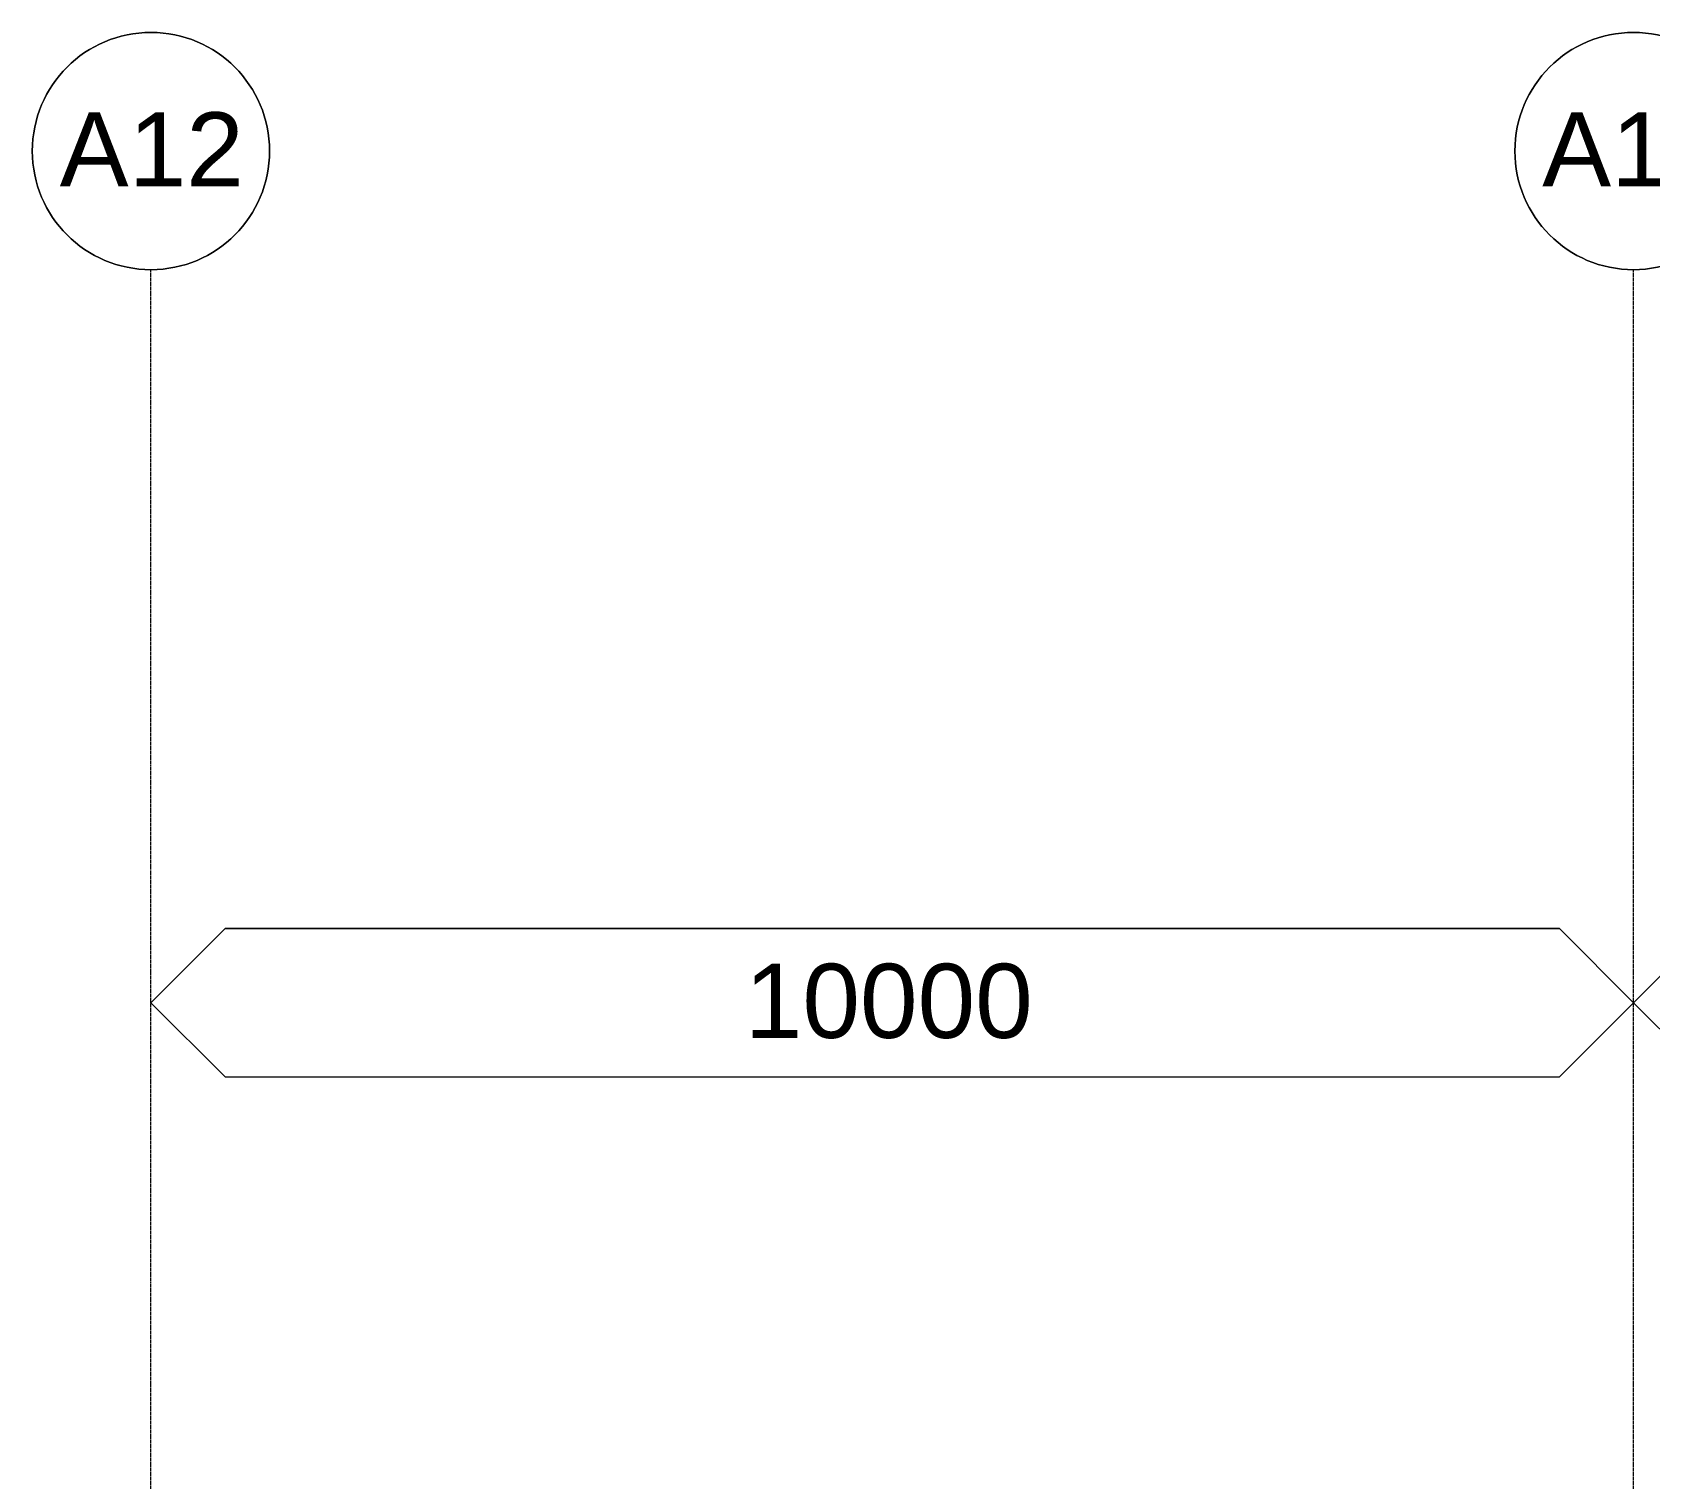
# Model space of a CAD drawing. Header units: millimetres. Extents: x 900982 to 1200730, y -305 to 27743.
# Drawn here: x 909924 to 920833, y 17991 to 27743 of the extents above; entities that cross this region are included whole.
import ezdxf

# ---------------------------------------------------------------- set-up
doc = ezdxf.new("R2010")
doc.units = ezdxf.units.MM
doc.linetypes.add('Grid Line', pattern=[21, 12, -3, 3, -3])
for name, color, linetype, lineweight in [('A-ANNO-NOTE', 131, 'Continuous', 5), ('A-DETL-GENF', 92, 'Continuous', 5), ('S-GRID', 1, 'Continuous', 5), ('S-GRID-IDEN', 1, 'Continuous', 5)]:
    doc.layers.add(name, color=color, linetype=linetype, lineweight=lineweight)
doc.styles.add('Arial', font='arial.ttf', dxfattribs={"height": 500})

# ---------------------------------------------------------------- blocks, each defined once
blk = doc.blocks.new('Dimension - Grids _2D_ - 1-200-1905052-SECTION - GRIDS 2A')
at = {"layer": 'A-DETL-GENF'}
for p, q in [((961224, 21700), (960724, 21200)), ((960724, 21200), (961224, 21700)), ((970224, 21700), (961224, 21700)), ((961224, 21700), (970224, 21700)), ((970724, 21200), (970224, 21700)), ((970724, 21200), (970224, 21700)), ((960724, 21200), (961224, 20700)), ((960724, 21200), (961224, 20700)), ((970224, 20700), (970724, 21200)), ((970724, 21200), (970224, 20700)), ((961224, 20700), (970224, 20700)), ((961224, 20700), (970224, 20700))]:
    blk.add_line(p, q, dxfattribs=at)
blk = doc.blocks.new('Grid - A1-203820-SECTION - GRIDS 2A')
at = {"layer": 'S-GRID-IDEN'}
blk.add_circle((1012324, 26943), 800, dxfattribs=at)
for start, end in [(0, 180), (180, 360)]:
    blk.add_arc((1012324, 26943), 800, start, end, dxfattribs=at)

msp = doc.modelspace()

# ---------------------------------------------------------------- linework, layer by layer
at = {"layer": 'S-GRID', "linetype": 'Grid Line'}
for p, q in [((910724, -305), (910724, 26143)), ((920724, -305), (920724, 26143))]:
    msp.add_line(p, q, dxfattribs=at)

# ---------------------------------------------------------------- block references
at = {"layer": 'A-DETL-GENF'}
for p in [(-50000, 0), (-40000, 0)]:
    msp.add_blockref('Dimension - Grids _2D_ - 1-200-1905052-SECTION - GRIDS 2A', p, dxfattribs=at)
at = {"layer": 'S-GRID-IDEN'}
for p in [(-101600, 0), (-91600, 0)]:
    msp.add_blockref('Grid - A1-203820-SECTION - GRIDS 2A', p, dxfattribs=at)

# ---------------------------------------------------------------- texts
at = {"layer": 'A-ANNO-NOTE', "insert": (914730, 21463), "char_height": 500, "width": 2324.89, "attachment_point": 1, "style": 'Arial'}
msp.add_mtext('10000', dxfattribs=at)
at = {"layer": 'S-GRID-IDEN', "char_height": 500, "width": 1491.14, "attachment_point": 1, "style": 'Arial'}
for s, insert in [('A12', (910108, 27204)), ('A11', (920108, 27204))]:
    msp.add_mtext(s, dxfattribs=dict(at, insert=insert))

doc.saveas('drawing.dxf')
